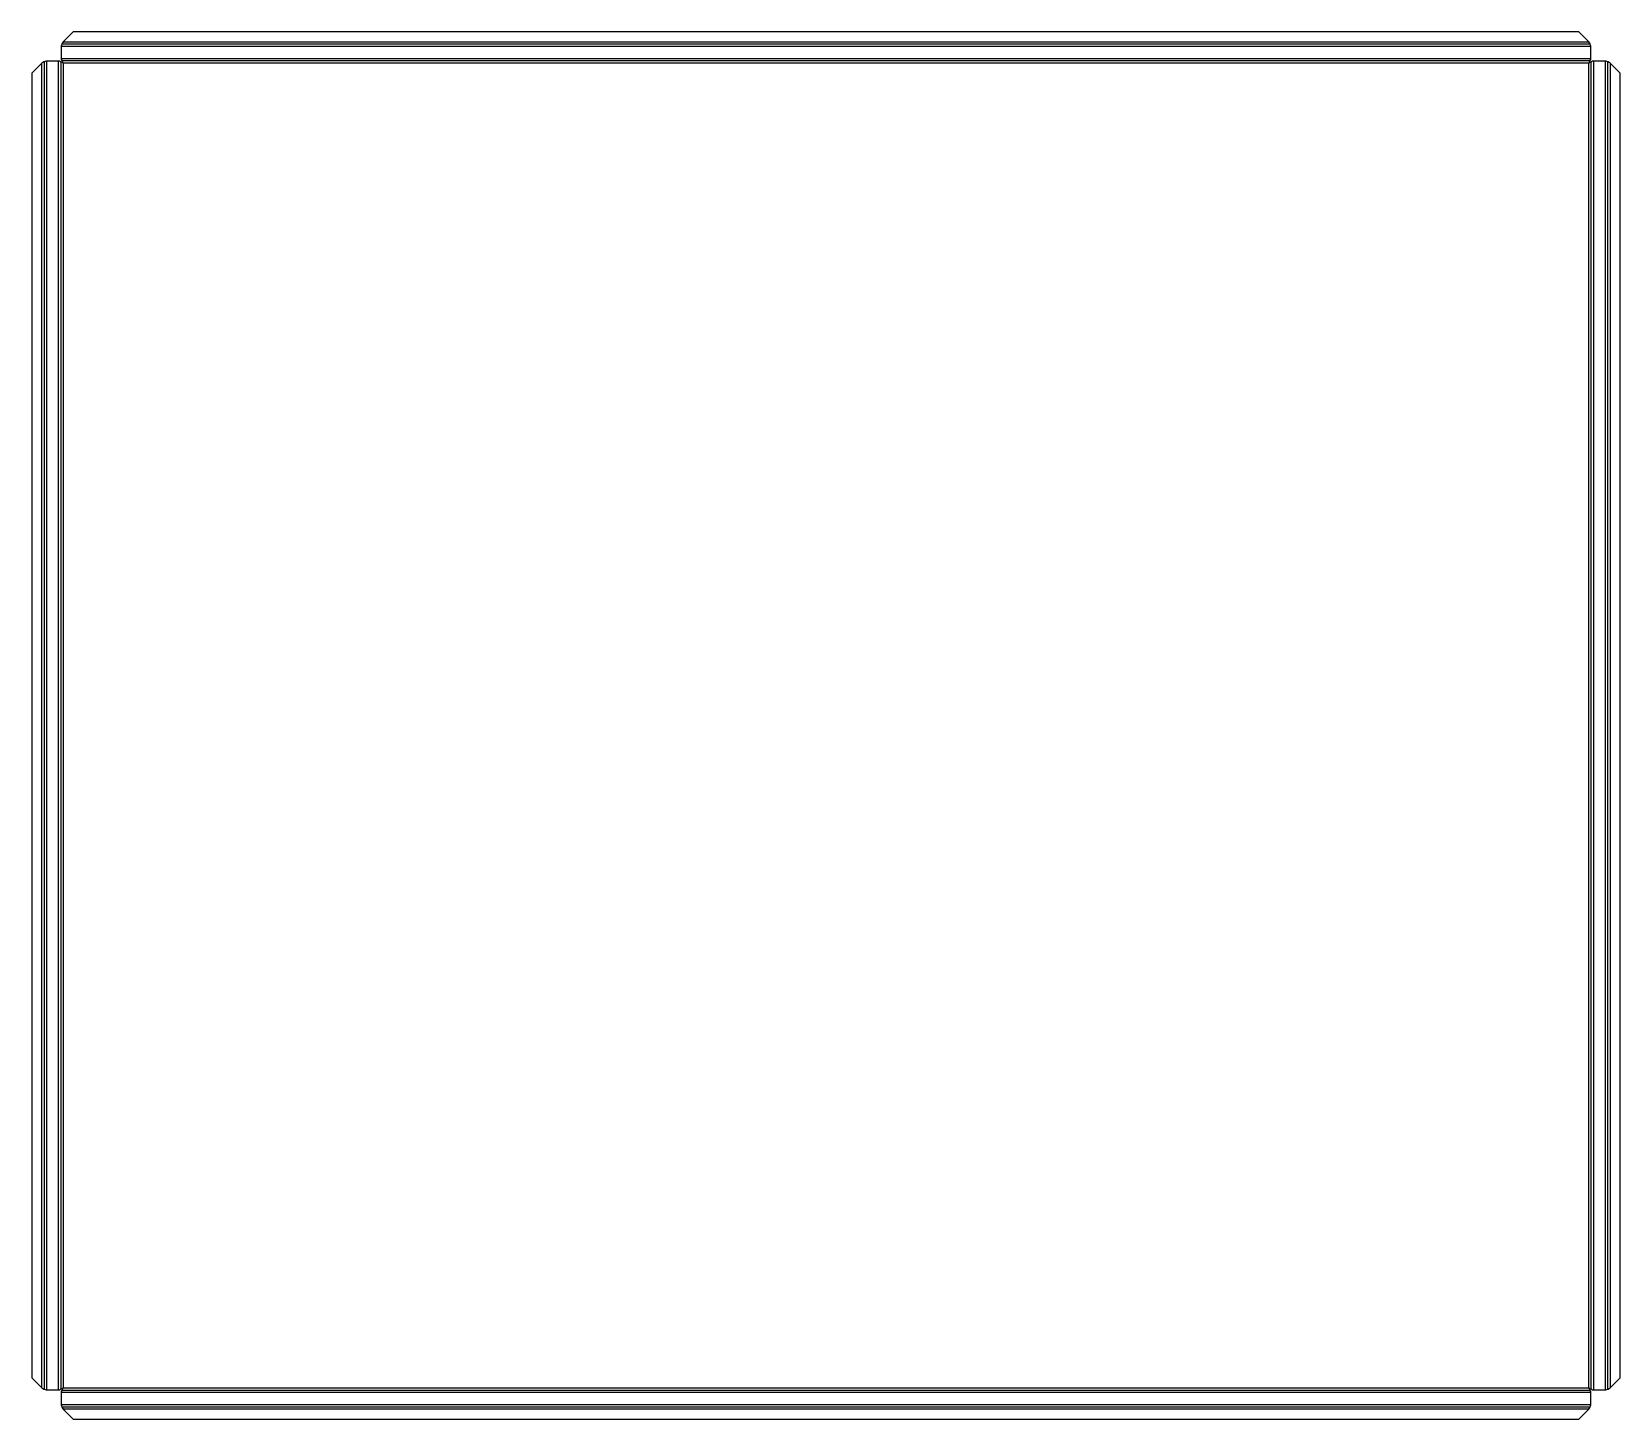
# Model space of a CAD drawing. Header units: millimetres. Extents: x -21 to 768, y 0 to 689.
import ezdxf

# ---------------------------------------------------------------- set-up
doc = ezdxf.new("R2010")
doc.units = ezdxf.units.MM

msp = doc.modelspace()

# ---------------------------------------------------------------- linework, layer by layer
at = {"layer": 'BEND'}
for p, q in [((753.57, 682.92), (-5.71, 682.92)), ((-14.46, 674.16), (-14.46, 14.89)), ((-6.2, 674.16), (-6.2, 14.89)), ((753.57, 674.65), (-5.71, 674.65)), ((754.06, 14.89), (754.06, 674.16)), ((762.32, 14.89), (762.32, 674.16)), ((-5.71, 14.39), (753.57, 14.39)), ((-5.71, 6.13), (753.57, 6.13))]:
    msp.add_line(p, q, dxfattribs=at)
at = {"layer": 'BEND_EXTENT'}
for p, q in [((753.86, 681.79), (-6, 681.79)), ((-5, 684.05), (752.86, 684.05)), ((-15.59, 15.59), (-15.59, 673.45)), ((-13.33, 674.45), (-13.33, 14.59)), ((-7.33, 14.59), (-7.33, 674.45)), ((-6, 675.79), (753.86, 675.79)), ((-5.07, 673.45), (-5.07, 15.59)), ((752.86, 673.52), (-5, 673.52)), ((752.93, 15.59), (752.93, 673.45)), ((755.19, 674.45), (755.19, 14.59)), ((761.19, 14.59), (761.19, 674.45)), ((763.45, 673.45), (763.45, 15.59)), ((753.86, 13.26), (-6, 13.26)), ((-5, 15.52), (752.86, 15.52)), ((-6, 7.26), (753.86, 7.26)), ((752.86, 5), (-5, 5))]:
    msp.add_line(p, q, dxfattribs=at)
at = {"layer": 'OUTER_PROFILES'}
for p, q in [((0, 689.05), (-5, 684.05)), ((747.86, 689.05), (0, 689.05)), ((752.86, 684.05), (747.86, 689.05)), ((-6, 681.79), (-6, 675.79)), ((753.86, 675.79), (753.86, 681.79)), ((-15.59, 673.45), (-20.59, 668.45)), ((-7.33, 674.45), (-13.33, 674.45)), ((-5, 673.52), (-5.07, 673.45)), ((752.93, 673.45), (752.86, 673.52)), ((761.19, 674.45), (755.19, 674.45)), ((768.45, 668.45), (763.45, 673.45)), ((-20.59, 668.45), (-20.59, 20.59)), ((768.45, 20.59), (768.45, 668.45)), ((-20.59, 20.59), (-15.59, 15.59)), ((763.45, 15.59), (768.45, 20.59)), ((-13.33, 14.59), (-7.33, 14.59)), ((-6, 13.26), (-6, 7.26)), ((-5.07, 15.59), (-5, 15.52)), ((752.86, 15.52), (752.93, 15.59)), ((753.86, 7.26), (753.86, 13.26)), ((755.19, 14.59), (761.19, 14.59)), ((-5, 5), (0, 0)), ((0, 0), (747.86, 0)), ((747.86, 0), (752.86, 5))]:
    msp.add_line(p, q, dxfattribs=at)
for points, knots in [([(-5, 684.05), (-5.49, 683.34), (-5.95, 682.63), (-6, 681.93), (-6, 681.88), (-6, 681.83), (-6, 681.79)], [1.570796, 1.570796, 1.570796, 1.570796, 3.043762, 3.043762, 3.043762, 3.141593, 3.141593, 3.141593, 3.141593]), ([(753.86, 681.79), (753.86, 681.83), (753.86, 681.88), (753.85, 681.93), (753.81, 682.63), (753.35, 683.34), (752.86, 684.05)], [-3.141593, -3.141593, -3.141593, -3.141593, -3.043762, -3.043762, -3.043762, -1.570796, -1.570796, -1.570796, -1.570796]), ([(-13.33, 674.45), (-13.38, 674.45), (-13.43, 674.45), (-13.47, 674.45), (-14.18, 674.4), (-14.89, 673.94), (-15.59, 673.45)], [-3.141593, -3.141593, -3.141593, -3.141593, -3.043762, -3.043762, -3.043762, -1.570796, -1.570796, -1.570796, -1.570796]), ([(-5.07, 673.45), (-5.12, 673.49), (-5.16, 673.52), (-5.21, 673.55), (-5.92, 674.04), (-6.63, 674.45), (-7.33, 674.45)], [1.570796, 1.570796, 1.570796, 1.570796, 1.668627, 1.668627, 1.668627, 3.141593, 3.141593, 3.141593, 3.141593]), ([(-6, 675.79), (-6, 675.08), (-5.59, 674.37), (-5.1, 673.66), (-5.07, 673.62), (-5.03, 673.57), (-5, 673.52)], [-3.141593, -3.141593, -3.141593, -3.141593, -1.668627, -1.668627, -1.668627, -1.570796, -1.570796, -1.570796, -1.570796]), ([(752.86, 673.52), (752.89, 673.57), (752.92, 673.62), (752.96, 673.66), (753.44, 674.37), (753.86, 675.08), (753.86, 675.79)], [1.570796, 1.570796, 1.570796, 1.570796, 1.668627, 1.668627, 1.668627, 3.141593, 3.141593, 3.141593, 3.141593]), ([(755.19, 674.45), (754.48, 674.45), (753.78, 674.04), (753.07, 673.55), (753.02, 673.52), (752.98, 673.49), (752.93, 673.45)], [-3.141593, -3.141593, -3.141593, -3.141593, -1.668627, -1.668627, -1.668627, -1.570796, -1.570796, -1.570796, -1.570796]), ([(763.45, 673.45), (762.75, 673.94), (762.04, 674.4), (761.33, 674.45), (761.29, 674.45), (761.24, 674.45), (761.19, 674.45)], [1.570796, 1.570796, 1.570796, 1.570796, 3.043762, 3.043762, 3.043762, 3.141593, 3.141593, 3.141593, 3.141593]), ([(-15.59, 15.59), (-14.89, 15.1), (-14.18, 14.65), (-13.47, 14.6), (-13.43, 14.6), (-13.38, 14.59), (-13.33, 14.59)], [1.570796, 1.570796, 1.570796, 1.570796, 3.043762, 3.043762, 3.043762, 3.141593, 3.141593, 3.141593, 3.141593]), ([(-7.33, 14.59), (-6.63, 14.59), (-5.92, 15.01), (-5.21, 15.5), (-5.16, 15.53), (-5.12, 15.56), (-5.07, 15.59)], [-3.141593, -3.141593, -3.141593, -3.141593, -1.668627, -1.668627, -1.668627, -1.570796, -1.570796, -1.570796, -1.570796]), ([(-5, 15.52), (-5.03, 15.48), (-5.07, 15.43), (-5.1, 15.38), (-5.59, 14.68), (-6, 13.97), (-6, 13.26)], [1.570796, 1.570796, 1.570796, 1.570796, 1.668627, 1.668627, 1.668627, 3.141593, 3.141593, 3.141593, 3.141593]), ([(753.86, 13.26), (753.86, 13.97), (753.44, 14.68), (752.96, 15.38), (752.92, 15.43), (752.89, 15.48), (752.86, 15.52)], [-3.141593, -3.141593, -3.141593, -3.141593, -1.668627, -1.668627, -1.668627, -1.570796, -1.570796, -1.570796, -1.570796]), ([(752.93, 15.59), (752.98, 15.56), (753.02, 15.53), (753.07, 15.5), (753.78, 15.01), (754.48, 14.59), (755.19, 14.59)], [1.570796, 1.570796, 1.570796, 1.570796, 1.668627, 1.668627, 1.668627, 3.141593, 3.141593, 3.141593, 3.141593]), ([(761.19, 14.59), (761.24, 14.59), (761.29, 14.6), (761.33, 14.6), (762.04, 14.65), (762.75, 15.1), (763.45, 15.59)], [-3.141593, -3.141593, -3.141593, -3.141593, -3.043762, -3.043762, -3.043762, -1.570796, -1.570796, -1.570796, -1.570796]), ([(-6, 7.26), (-6, 7.21), (-6, 7.17), (-6, 7.12), (-5.95, 6.41), (-5.49, 5.71), (-5, 5)], [-3.141593, -3.141593, -3.141593, -3.141593, -3.043762, -3.043762, -3.043762, -1.570796, -1.570796, -1.570796, -1.570796]), ([(752.86, 5), (753.35, 5.71), (753.81, 6.41), (753.85, 7.12), (753.86, 7.17), (753.86, 7.21), (753.86, 7.26)], [1.570796, 1.570796, 1.570796, 1.570796, 3.043762, 3.043762, 3.043762, 3.141593, 3.141593, 3.141593, 3.141593])]:
    msp.add_open_spline(points, degree=3, knots=knots, dxfattribs=at)

doc.saveas('drawing.dxf')
